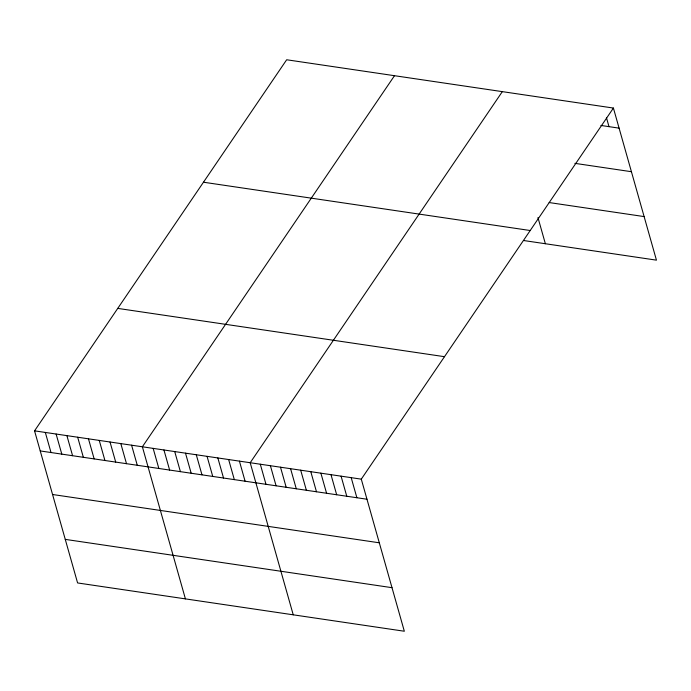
<?xml version="1.0" encoding="UTF-8"?>
<svg xmlns="http://www.w3.org/2000/svg" width="691" height="691" viewBox="0 0 691 691"><rect width="100%" height="100%" fill="white"/><g stroke="black" fill="none" stroke-linecap="round" stroke-linejoin="round"><path stroke-width="1.04" d="M613.409 108.055L361.289 479.148L404.33 631.237L77.591 582.945L34.55 430.847L286.67 59.763L613.409 108.055L656.45 260.153L523.795 240.546M394.501 75.699L142.372 446.783L185.413 598.881M502.322 91.635L250.194 462.728L293.234 614.817M600.92 125.451L619.093 128.146M574.869 163.344L631.419 171.705M549.19 202.558L644.124 216.585M203.474 182.217L530.213 230.518M117.755 308.393L444.486 356.686M34.55 430.847L361.289 479.148M40.233 450.938L366.973 499.23M52.559 494.497L379.299 542.798M65.265 539.377L391.996 587.678M606.439 117.608L608.996 126.652M537.961 217.596L545.363 243.733M351.192 477.654L356.876 497.736M341.086 476.159L346.77 496.242M330.989 474.665L336.672 494.756M320.892 473.171L326.575 493.262M310.795 471.685L316.478 491.767M300.689 470.191L306.372 490.273M290.591 468.697L296.275 488.779M280.494 467.202L286.178 487.293M270.397 465.708L276.08 485.799M260.3 464.214L265.983 484.305M239.414 461.13L245.098 481.221M228.635 459.541L234.318 479.623M217.846 457.943L223.53 478.034M207.067 456.354L212.75 476.436M196.287 454.756L201.971 474.838M185.499 453.166L191.182 473.249M174.719 451.568L180.403 471.651M163.94 449.979L169.623 470.061M153.152 448.381L158.844 468.463M131.592 445.194L137.276 465.276M120.813 443.596L126.496 463.687M110.024 442.007L115.708 462.089M99.245 440.409L104.928 460.5M88.465 438.82L94.149 458.902M77.677 437.222L83.361 457.312M66.897 435.632L72.581 455.715M56.118 434.034L61.801 454.125M45.33 432.445L51.013 452.527"/></g></svg>
